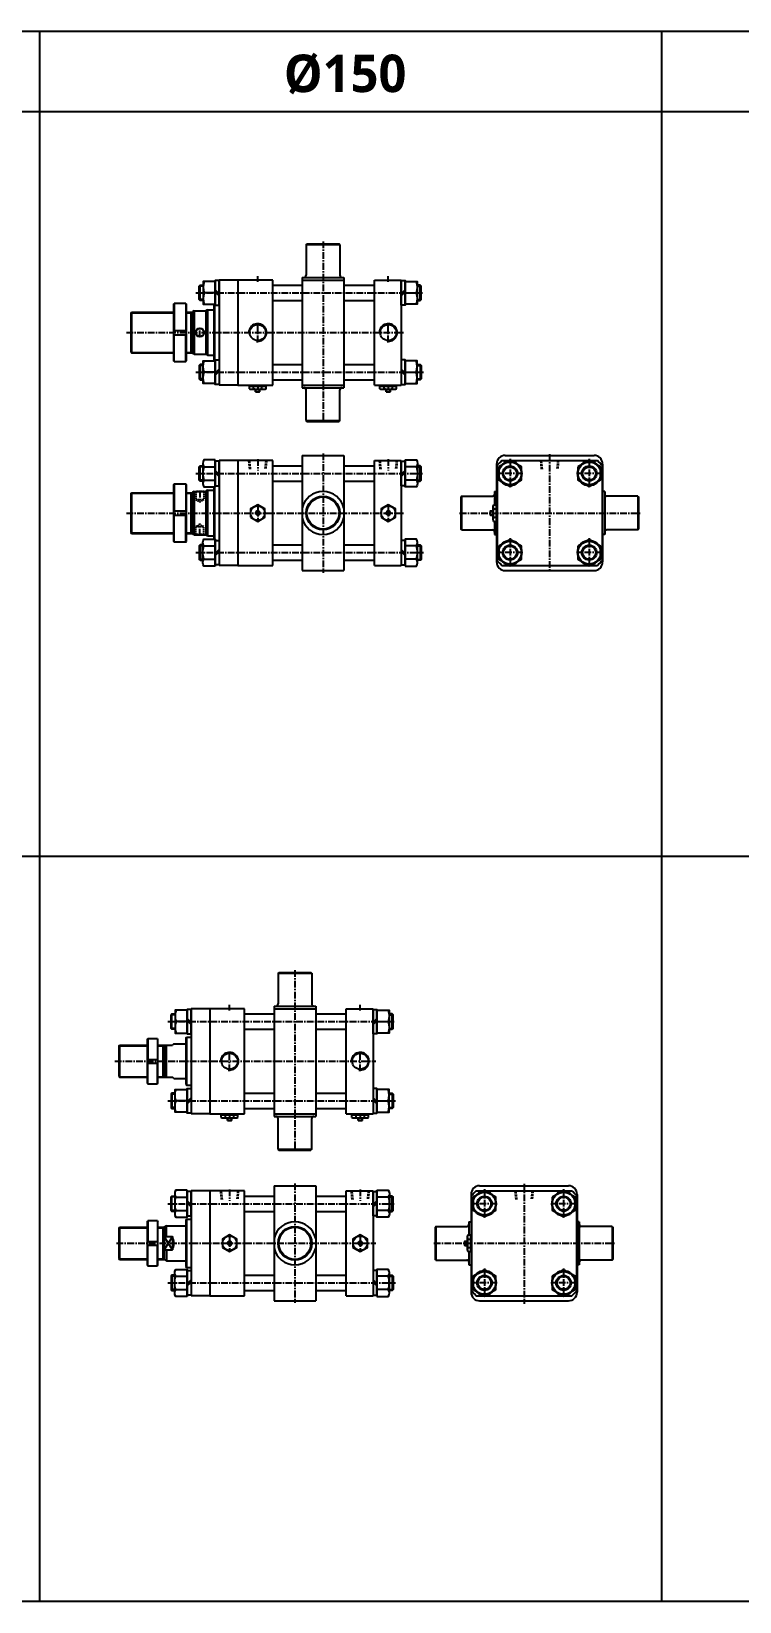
# Model space of a CAD drawing. Extents: x -819 to 8634, y 0 to 4453.
# Drawn here: x 1254 to 2577, y 0 to 2934 of the extents above; entities that cross this region are included whole.
import ezdxf

# ---------------------------------------------------------------- set-up
doc = ezdxf.new("R2010")
doc.units = 0
doc.header["$LTSCALE"] = 10
doc.header["$MEASUREMENT"] = 0
for name, pattern in [('CENTER', [2, 1.25, -0.25, 0.25, -0.25]), ('CENTERX2', [4, 2.5, -0.5, 0.5, -0.5]), ('HIDDEN', [0.375, 0.25, -0.125])]:
    doc.linetypes.add(name, pattern=pattern)
doc.layers.get('0').update_dxf_attribs({"linetype": 'CONTINUOUS'})
doc.layers.get('DEFPOINTS').update_dxf_attribs({"linetype": 'CONTINUOUS'})
for name, color, linetype in [('CEN', 1, 'CENTERX2'), ('CENTER', 1, 'CENTER'), ('ML', 7, 'CONTINUOUS'), ('THIN', 3, 'CONTINUOUS')]:
    doc.layers.add(name, color=color, linetype=linetype)
doc.styles.add('문자', font='romans.shx')

msp = doc.modelspace()

# ---------------------------------------------------------------- linework, layer by layer
for p, q in [((8634.1, 2934), (0, 2934)), ((1270.3, 0), (1270.3, 2934)), ((2432.2, 0), (2432.2, 2934)), ((8634.1, 2784), (0, 2784)), ((8634.1, 1392), (0, 1392)), ((8634.1, 0), (0, 0))]:
    msp.add_line(p, q)
at = {"color": 7, "linetype": 'Continuous'}
for p, q in [((1661.5, 2266.3), (1661.5, 2271.3)), ((1661.5, 2271.3), (1667.9, 2271.3)), ((1662.5, 2271.3), (1662.5, 2273.3)), ((1662.5, 2273.3), (1691.7, 2273.3)), ((1664.7, 2265.3), (1689.5, 2265.3)), ((1667.9, 2271.3), (1692.7, 2271.3)), ((1669.3, 2266.3), (1669.3, 2271.3)), ((1673.1, 2265.6), (1673.1, 2265.6)), ((1673.1, 2260.8), (1673.1, 2265.3)), ((1673.1, 2260.8), (1673.6, 2260.3)), ((1681.1, 2260.8), (1673.1, 2260.8)), ((1673.6, 2260.3), (1680.6, 2260.3)), ((1681.1, 2260.8), (1680.6, 2260.3)), ((1681.1, 2260.8), (1681.1, 2265.3)), ((1684.9, 2266.3), (1684.9, 2271.3)), ((1691.7, 2271.3), (1691.7, 2273.3)), ((1692.7, 2266.3), (1692.7, 2271.3)), ((1905.5, 2266.3), (1905.5, 2271.3)), ((1905.5, 2271.3), (1911.9, 2271.3)), ((1906.5, 2271.3), (1906.5, 2273.3)), ((1906.5, 2273.3), (1935.7, 2273.3)), ((1908.7, 2265.3), (1933.5, 2265.3)), ((1911.9, 2271.3), (1936.7, 2271.3)), ((1913.3, 2266.3), (1913.3, 2271.3)), ((1917.1, 2265.6), (1917.1, 2265.6)), ((1917.1, 2260.8), (1917.1, 2265.3)), ((1917.1, 2260.8), (1917.6, 2260.3)), ((1925.1, 2260.8), (1917.1, 2260.8)), ((1917.6, 2260.3), (1924.6, 2260.3)), ((1925.1, 2260.8), (1924.6, 2260.3)), ((1925.1, 2260.8), (1925.1, 2265.3)), ((1928.9, 2266.3), (1928.9, 2271.3)), ((1935.7, 2271.3), (1935.7, 2273.3)), ((1936.7, 2266.3), (1936.7, 2271.3)), ((2112, 2038.1), (2111.5, 2037.6)), ((2111.5, 2037.6), (2111.5, 2030.6)), ((2112, 2030.1), (2111.5, 2030.6)), ((2112, 2038.1), (2116.5, 2038.1)), ((2112, 2030.1), (2112, 2038.1)), ((2112, 2030.1), (2116.5, 2030.1)), ((2116.5, 2046.5), (2116.5, 2021.7)), ((2116.8, 2038.1), (2116.8, 2038.1)), ((2117.5, 2049.7), (2122.5, 2049.7)), ((2117.5, 2041.9), (2122.5, 2041.9)), ((2117.5, 2026.3), (2122.5, 2026.3)), ((2122.5, 2049.7), (2122.5, 2043.4)), ((2122.5, 2048.7), (2124.5, 2048.7)), ((2122.5, 2043.4), (2122.5, 2018.5)), ((2124.5, 2048.7), (2124.5, 2019.5)), ((2117.5, 2018.5), (2122.5, 2018.5)), ((2122.5, 2019.5), (2124.5, 2019.5)), ((1609, 904.7), (1609, 909.7)), ((1609, 909.7), (1615.3, 909.7)), ((1610, 909.7), (1610, 911.7)), ((1610, 911.7), (1639.2, 911.7)), ((1615.3, 909.7), (1640.2, 909.7)), ((1616.8, 904.7), (1616.8, 909.7)), ((1632.4, 904.7), (1632.4, 909.7)), ((1639.2, 909.7), (1639.2, 911.7)), ((1640.2, 904.7), (1640.2, 909.7)), ((1853, 904.7), (1853, 909.7)), ((1853, 909.7), (1859.3, 909.7)), ((1854, 909.7), (1854, 911.7)), ((1854, 911.7), (1883.2, 911.7)), ((1859.3, 909.7), (1884.2, 909.7)), ((1860.8, 904.7), (1860.8, 909.7)), ((1876.4, 904.7), (1876.4, 909.7)), ((1883.2, 909.7), (1883.2, 911.7)), ((1884.2, 904.7), (1884.2, 909.7)), ((1612.2, 903.7), (1637, 903.7)), ((1620.6, 903.9), (1620.6, 903.9)), ((1620.6, 899.2), (1620.6, 903.7)), ((1620.6, 899.2), (1621.1, 898.7)), ((1628.6, 899.2), (1620.6, 899.2)), ((1621.1, 898.7), (1628.1, 898.7)), ((1628.6, 899.2), (1628.1, 898.7)), ((1628.6, 899.2), (1628.6, 903.7)), ((1856.2, 903.7), (1881, 903.7)), ((1864.6, 903.9), (1864.6, 903.9)), ((1864.6, 899.2), (1864.6, 903.7)), ((1864.6, 899.2), (1865.1, 898.7)), ((1872.6, 899.2), (1864.6, 899.2)), ((1865.1, 898.7), (1872.1, 898.7)), ((1872.6, 899.2), (1872.1, 898.7)), ((1872.6, 899.2), (1872.6, 903.7)), ((2068.7, 681.9), (2068.7, 657.1)), ((2069.7, 685.1), (2074.7, 685.1)), ((2069.7, 677.3), (2074.7, 677.3)), ((2074.7, 685.1), (2074.7, 678.7)), ((2074.7, 684.1), (2076.7, 684.1)), ((2074.7, 678.7), (2074.7, 653.9)), ((2076.7, 684.1), (2076.7, 654.9)), ((2064.2, 673.5), (2063.7, 673)), ((2063.7, 673), (2063.7, 666)), ((2064.2, 665.5), (2063.7, 666)), ((2064.2, 673.5), (2068.7, 673.5)), ((2064.2, 665.5), (2064.2, 673.5)), ((2064.2, 665.5), (2068.7, 665.5)), ((2068.9, 673.5), (2068.9, 673.5)), ((2069.7, 661.7), (2074.7, 661.7)), ((2069.7, 653.9), (2074.7, 653.9)), ((2074.7, 654.9), (2076.7, 654.9))]:
    msp.add_line(p, q, dxfattribs=at)
for points in [[(1663.6, 2026.3), (1677.1, 2018.5), (1690.6, 2026.3), (1690.6, 2041.9), (1677.1, 2049.7), (1663.6, 2041.9)], [(1675.7, 2036.6), (1674.2, 2034.1), (1675.7, 2031.6), (1678.6, 2031.6), (1680, 2034.1), (1678.6, 2036.6)], [(1907.6, 2026.3), (1921.1, 2018.5), (1934.6, 2026.3), (1934.6, 2041.9), (1921.1, 2049.7), (1907.6, 2041.9)], [(1919.7, 2036.6), (1918.2, 2034.1), (1919.7, 2031.6), (1922.6, 2031.6), (1924, 2034.1), (1922.6, 2036.6)], [(1611.1, 661.7), (1624.6, 653.9), (1638.1, 661.7), (1638.1, 677.3), (1624.6, 685.1), (1611.1, 677.3)], [(1855.1, 661.7), (1868.6, 653.9), (1882.1, 661.7), (1882.1, 677.3), (1868.6, 685.1), (1855.1, 677.3)], [(1623.1, 672), (1621.7, 669.5), (1623.1, 667), (1626, 667), (1627.5, 669.5), (1626, 672)], [(1867.1, 672), (1865.7, 669.5), (1867.1, 667), (1870, 667), (1871.5, 669.5), (1870, 672)]]:
    msp.add_lwpolyline(points, close=True, dxfattribs=at)
for centre, radius in [((1677.1, 2034.1), 13.5), ((1677.1, 2034.1), 3.5), ((1921.1, 2034.1), 13.5), ((1921.1, 2034.1), 3.5), ((1624.6, 669.5), 13.5), ((1868.6, 669.5), 13.5), ((1624.6, 669.5), 3.5), ((1868.6, 669.5), 3.5)]:
    msp.add_circle(centre, radius, dxfattribs=at)
for centre, radius, start, end in [((1664.7, 2271), 5.62, 235.6158, 270), ((1665.4, 2273.6), 8.22, 241.7006, 298.2994), ((1677.1, 2296.7), 31.3, 255.6172, 270.0141), ((1677.1, 2296.7), 31.3, 269.9859, 284.3828), ((1688.8, 2273.6), 8.22, 241.7006, 298.2994), ((1908.7, 2271), 5.62, 235.6158, 270), ((1909.4, 2273.6), 8.22, 241.7006, 298.2994), ((1921.1, 2296.7), 31.3, 255.6172, 270.0141), ((1921.1, 2296.7), 31.3, 269.9859, 284.3828), ((1932.8, 2273.6), 8.22, 241.7006, 298.2994), ((2122.2, 2046.5), 5.62, 145.6158, 180), ((2124.8, 2045.8), 8.22, 151.7006, 208.2994), ((2147.9, 2034.1), 31.3, 165.6172, 180.0141), ((2147.9, 2034.1), 31.3, 179.9859, 194.3828), ((2124.8, 2022.4), 8.22, 151.7006, 208.2994), ((1612.2, 909.3), 5.62, 235.6158, 270), ((1612.9, 911.9), 8.22, 241.7006, 298.2994), ((1624.6, 935), 31.3, 255.6172, 270.0141), ((1624.6, 935), 31.3, 269.9859, 284.3828), ((1636.3, 911.9), 8.22, 241.7006, 298.2994), ((1856.2, 909.3), 5.62, 235.6158, 270), ((1856.9, 911.9), 8.22, 241.7006, 298.2994), ((1868.6, 935), 31.3, 255.6172, 270.0141), ((1868.6, 935), 31.3, 269.9859, 284.3828), ((1880.3, 911.9), 8.22, 241.7006, 298.2994), ((2074.3, 681.9), 5.62, 145.6158, 180), ((2076.9, 681.2), 8.22, 151.7006, 208.2994), ((2100, 669.5), 31.3, 165.6172, 180.0141), ((2100, 669.5), 31.3, 179.9859, 194.3828), ((2076.9, 657.8), 8.22, 151.7006, 208.2994)]:
    msp.add_arc(centre, radius, start, end, dxfattribs=at)
at = {"layer": 'CEN', "color": 1, "linetype": 'CENTER'}
for p, q in [((1799.1, 2541.3), (1799.1, 2201.3)), ((1799.1, 2145.6), (1799.1, 1922.6)), ((1746.6, 1179.7), (1746.6, 839.7)), ((1746.6, 781), (1746.6, 558))]:
    msp.add_line(p, q, dxfattribs=at)
at = {"layer": 'CENTER'}
for p, q in [((2148.5, 2135.2), (2148.5, 2081)), ((2296.5, 2135.2), (2296.5, 2081)), ((2172, 2108.1), (2125, 2108.1)), ((2320, 2108.1), (2273, 2108.1)), ((2148.5, 1987.2), (2148.5, 1933)), ((2296.5, 1987.2), (2296.5, 1933)), ((2172, 1960.1), (2125, 1960.1)), ((2320, 1960.1), (2273, 1960.1)), ((2100.7, 770.6), (2100.7, 716.4)), ((2248.7, 770.6), (2248.7, 716.4)), ((2124.2, 743.5), (2077.2, 743.5)), ((2272.2, 743.5), (2225.2, 743.5)), ((2100.7, 622.6), (2100.7, 568.4)), ((2248.7, 622.6), (2248.7, 568.4)), ((2124.2, 595.5), (2077.2, 595.5)), ((2272.2, 595.5), (2225.2, 595.5))]:
    msp.add_line(p, q, dxfattribs=at)
at = {"layer": 'DEFPOINTS', "color": 0, "linetype": 'ByBlock'}
for p in [(2119.5, 1994.1), (2325.5, 1994.1), (2071.7, 629.5), (2277.7, 629.5)]:
    msp.add_point(p, dxfattribs=at)
at = {"layer": 'ML'}
for p, q in [((1767.6, 2535.8), (1769.1, 2537.3)), ((1767.6, 2535.8), (1830.6, 2535.8)), ((1767.6, 2535.8), (1767.6, 2478.3)), ((1769.1, 2537.3), (1829.1, 2537.3)), ((1830.6, 2535.8), (1829.1, 2537.3)), ((1830.6, 2535.8), (1830.6, 2478.3)), ((1605.1, 2469.3), (1605.1, 2273.3)), ((1640.1, 2469.3), (1605.1, 2469.3)), ((1640.1, 2469.3), (1640.1, 2273.3)), ((1705.1, 2469.3), (1640.1, 2469.3)), ((1705.1, 2273.3), (1705.1, 2469.3)), ((1760.1, 2474.3), (1760.1, 2268.3)), ((1760.1, 2474.3), (1838.1, 2474.3)), ((1760.1, 2469.3), (1838.1, 2469.3)), ((1838.1, 2474.3), (1838.1, 2268.3)), ((1895.1, 2469.3), (1945.1, 2469.3)), ((1895.1, 2273.3), (1895.1, 2469.3)), ((1945.1, 2469.3), (1945.1, 2273.3)), ((1569.5, 2431), (1569.5, 2459.6)), ((1597.9, 2445.3), (1577, 2445.3)), ((1597.9, 2451), (1605.1, 2443.8)), ((1597.9, 2446.9), (1605.1, 2439.7)), ((1952.3, 2451), (1945.1, 2443.8)), ((1952.3, 2446.9), (1945.1, 2439.7)), ((1952.3, 2445.3), (1973.2, 2445.3)), ((1980.8, 2431), (1980.8, 2459.6)), ((1440.1, 2407.8), (1441.6, 2409.3)), ((1440.1, 2407.8), (1440.1, 2334.8)), ((1441.6, 2409.3), (1441.6, 2333.3)), ((1519.9, 2424.3), (1520.9, 2425.3)), ((1519.9, 2424.3), (1519.9, 2318.3)), ((1520.9, 2425.3), (1520.9, 2375.3)), ((1542.9, 2425.3), (1520.9, 2425.3)), ((1542.9, 2425.3), (1542.9, 2375.3)), ((1542.9, 2425.3), (1543.9, 2424.3)), ((1543.9, 2318.3), (1543.9, 2424.3)), ((1552.1, 2409.3), (1552.1, 2333.3)), ((1558.1, 2411.8), (1555.1, 2410.1)), ((1555.1, 2410.1), (1555.1, 2332.6)), ((1558.1, 2411.8), (1558.1, 2330.8)), ((1583.1, 2413.8), (1580.1, 2412.1)), ((1580.1, 2412.1), (1580.1, 2330.6)), ((1583.1, 2413.8), (1583.1, 2328.8)), ((1595.1, 2424.1), (1595.1, 2318.6)), ((1596.6, 2424.1), (1596.6, 2318.6)), ((1519.9, 2375.3), (1543.9, 2375.3)), ((1519.9, 2367.3), (1543.9, 2367.3)), ((1520.9, 2317.3), (1520.9, 2367.3)), ((1542.9, 2317.3), (1542.9, 2367.3)), ((1440.1, 2334.8), (1441.6, 2333.3)), ((1520.9, 2317.3), (1519.9, 2318.3)), ((1542.9, 2317.3), (1543.9, 2318.3)), ((1558.1, 2330.8), (1555.1, 2332.6)), ((1583.1, 2328.8), (1580.1, 2330.6)), ((1520.9, 2317.3), (1542.9, 2317.3)), ((1569.5, 2311.6), (1569.5, 2283)), ((1597.9, 2297.3), (1577, 2297.3)), ((1597.9, 2295.8), (1605.1, 2303)), ((1597.9, 2291.7), (1605.1, 2298.9)), ((1952.3, 2295.8), (1945.1, 2303)), ((1952.3, 2291.7), (1945.1, 2298.9)), ((1952.3, 2297.3), (1973.2, 2297.3)), ((1980.8, 2311.6), (1980.8, 2283)), ((1640.1, 2273.3), (1605.1, 2273.3)), ((1640.1, 2273.3), (1705.1, 2273.3)), ((1760.1, 2273.3), (1838.1, 2273.3)), ((1760.1, 2268.3), (1838.1, 2268.3)), ((1767.6, 2206.8), (1767.6, 2264.3)), ((1830.6, 2206.8), (1830.6, 2264.3)), ((1895.1, 2273.3), (1945.1, 2273.3)), ((1767.6, 2206.8), (1830.6, 2206.8)), ((1767.6, 2206.8), (1769.1, 2205.3)), ((1769.1, 2205.3), (1829.1, 2205.3)), ((1830.6, 2206.8), (1829.1, 2205.3)), ((1569.5, 2093.8), (1569.5, 2122.4)), ((1574.6, 2126.9), (1574.6, 2089.3)), ((1576.6, 2120.6), (1597.9, 2120.6)), ((1597.9, 2113.8), (1605.1, 2106.5)), ((1640.1, 2132.1), (1605.1, 2132.1)), ((1605.1, 2132.1), (1605.1, 1936.1)), ((1640.1, 2132.1), (1640.1, 1936.1)), ((1705.1, 2132.1), (1640.1, 2132.1)), ((1705.1, 1936.1), (1705.1, 2132.1)), ((1760.1, 2141.6), (1760.1, 1926.6)), ((1760.1, 2141.6), (1838.1, 2141.6)), ((1838.1, 2141.6), (1838.1, 1926.6)), ((1895.1, 1936.1), (1895.1, 2132.1)), ((1895.1, 2132.1), (1945.1, 2132.1)), ((1945.1, 2132.1), (1945.1, 1936.1)), ((1952.3, 2113.8), (1945.1, 2106.5)), ((1973.7, 2120.6), (1952.3, 2120.6)), ((1975.6, 2126.9), (1975.6, 2089.3)), ((1980.8, 2093.8), (1980.8, 2122.4)), ((2123.5, 2125.6), (2123.5, 2048.7)), ((2124.5, 2123.3), (2124.5, 1944.9)), ((2133.4, 2132.1), (2311.7, 2132.1)), ((2139.5, 2141.6), (2305.5, 2141.6)), ((2320.5, 2123.3), (2320.5, 1944.9)), ((2321.5, 2125.6), (2321.5, 1942.6)), ((1519.9, 2087.1), (1520.9, 2088.1)), ((1519.9, 2087.1), (1519.9, 1981.1)), ((1520.9, 2088.1), (1520.9, 2038.1)), ((1542.9, 2088.1), (1520.9, 2088.1)), ((1542.9, 2088.1), (1542.9, 2038.1)), ((1542.9, 2088.1), (1543.9, 2087.1)), ((1543.9, 1981.1), (1543.9, 2087.1)), ((1576.6, 2095.6), (1597.9, 2095.6)), ((1597.9, 2109.7), (1605.1, 2102.5)), ((1952.3, 2109.7), (1945.1, 2102.5)), ((1973.7, 2095.6), (1952.3, 2095.6)), ((1440.1, 2070.6), (1441.6, 2072.1)), ((1440.1, 2070.6), (1440.1, 1997.6)), ((1441.6, 2072.1), (1441.6, 1996.1)), ((1552.1, 2072.1), (1552.1, 1996.1)), ((1558.1, 2074.6), (1555.1, 2072.9)), ((1555.1, 2072.9), (1555.1, 1995.3)), ((1558.1, 2074.6), (1558.1, 1993.6)), ((1583.1, 2076.6), (1580.1, 2074.9)), ((1580.1, 2074.9), (1580.1, 1993.3)), ((1583.1, 2076.6), (1583.1, 1991.6)), ((1595.1, 2083), (1595.1, 1985.2)), ((1596.6, 2083), (1596.6, 1985.2)), ((2058, 2065.6), (2056.5, 2064.1)), ((2056.5, 2064.1), (2056.5, 2004.1)), ((2058, 2065.6), (2058, 2002.6)), ((2058, 2065.6), (2115.5, 2065.6)), ((2119.5, 2074.1), (2123, 2074.1)), ((2119.5, 2074.1), (2119.5, 2049.7)), ((2325.5, 2074.1), (2322, 2074.1)), ((2325.5, 2074.1), (2325.5, 1994.1)), ((2387, 2065.6), (2329.5, 2065.6)), ((2387, 2065.6), (2387, 2002.6)), ((2387, 2065.6), (2388.5, 2064.1)), ((2388.5, 2064.1), (2388.5, 2004.1)), ((1519.9, 2038.1), (1543.9, 2038.1)), ((1519.9, 2030.1), (1543.9, 2030.1)), ((1520.9, 1980.1), (1520.9, 2030.1)), ((1542.9, 1980.1), (1542.9, 2030.1)), ((1440.1, 1997.6), (1441.6, 1996.1)), ((1558.1, 1993.6), (1555.1, 1995.3)), ((2058, 2002.6), (2056.5, 2004.1)), ((2058, 2002.6), (2115.5, 2002.6)), ((2119.5, 2018.5), (2119.5, 1994.1)), ((2123.5, 2019.5), (2123.5, 1942.6)), ((2387, 2002.6), (2329.5, 2002.6)), ((2387, 2002.6), (2388.5, 2004.1)), ((1520.9, 1980.1), (1519.9, 1981.1)), ((1520.9, 1980.1), (1542.9, 1980.1)), ((1542.9, 1980.1), (1543.9, 1981.1)), ((1569.5, 1974.4), (1569.5, 1945.8)), ((1574.6, 1941.3), (1574.6, 1978.9)), ((1576.6, 1972.6), (1597.9, 1972.6)), ((1583.1, 1991.6), (1580.1, 1993.3)), ((1973.7, 1972.6), (1952.3, 1972.6)), ((1975.6, 1941.3), (1975.6, 1978.9)), ((1980.8, 1974.4), (1980.8, 1945.8)), ((2119.5, 1994.1), (2123, 1994.1)), ((2325.5, 1994.1), (2322, 1994.1)), ((1576.6, 1947.6), (1597.9, 1947.6)), ((1597.9, 1958.5), (1605.1, 1965.8)), ((1597.9, 1954.5), (1605.1, 1961.7)), ((1952.3, 1958.5), (1945.1, 1965.8)), ((1952.3, 1954.5), (1945.1, 1961.7)), ((1973.7, 1947.6), (1952.3, 1947.6)), ((1640.1, 1936.1), (1605.1, 1936.1)), ((1640.1, 1936.1), (1705.1, 1936.1)), ((1760.1, 1926.6), (1838.1, 1926.6)), ((1895.1, 1936.1), (1945.1, 1936.1)), ((2133.4, 1936.1), (2311.7, 1936.1)), ((2139.5, 1926.6), (2305.5, 1926.6)), ((1715.1, 1174.2), (1716.6, 1175.7)), ((1715.1, 1174.2), (1778.1, 1174.2)), ((1715.1, 1174.2), (1715.1, 1116.7)), ((1716.6, 1175.7), (1776.6, 1175.7)), ((1778.1, 1174.2), (1776.6, 1175.7)), ((1778.1, 1174.2), (1778.1, 1116.7)), ((1516.9, 1069.4), (1516.9, 1098)), ((1545.4, 1089.3), (1552.6, 1082.1)), ((1552.6, 1107.7), (1552.6, 911.7)), ((1587.6, 1107.7), (1552.6, 1107.7)), ((1587.6, 1107.7), (1587.6, 911.7)), ((1652.6, 1107.7), (1587.6, 1107.7)), ((1652.6, 911.7), (1652.6, 1107.7)), ((1707.6, 1112.7), (1707.6, 906.7)), ((1707.6, 1112.7), (1785.6, 1112.7)), ((1707.6, 1107.7), (1785.6, 1107.7)), ((1785.6, 1112.7), (1785.6, 906.7)), ((1842.6, 1107.7), (1892.6, 1107.7)), ((1842.6, 911.7), (1842.6, 1107.7)), ((1892.6, 1107.7), (1892.6, 911.7)), ((1899.8, 1089.3), (1892.6, 1082.1)), ((1928.2, 1069.4), (1928.2, 1098)), ((1545.4, 1083.7), (1524.5, 1083.7)), ((1545.4, 1085.3), (1552.6, 1078.1)), ((1899.8, 1085.3), (1892.6, 1078.1)), ((1899.8, 1083.7), (1920.7, 1083.7)), ((1417.6, 1038.2), (1419.1, 1039.7)), ((1417.6, 1038.2), (1417.6, 981.2)), ((1419.1, 1039.7), (1419.1, 979.7)), ((1470.6, 1050.7), (1471.6, 1051.7)), ((1470.6, 1050.7), (1470.6, 968.7)), ((1471.6, 1051.7), (1471.6, 1013.2)), ((1489.6, 1051.7), (1471.6, 1051.7)), ((1489.6, 1051.7), (1489.6, 1013.2)), ((1489.6, 1051.7), (1490.6, 1050.7)), ((1490.6, 968.7), (1490.6, 1050.7)), ((1499.6, 1039.7), (1499.6, 979.7)), ((1502.6, 1039.7), (1502.6, 979.5)), ((1506.6, 979.7), (1506.6, 1039.7)), ((1520.6, 1042.2), (1517.6, 1039.7)), ((1542.6, 1053.2), (1544.1, 1054.7)), ((1542.6, 1053.2), (1542.6, 966.2)), ((1544.1, 1054.7), (1544.1, 964.7)), ((1470.6, 1013.2), (1490.6, 1013.2)), ((1470.6, 1006.2), (1490.6, 1006.2)), ((1471.6, 967.7), (1471.6, 1006.2)), ((1489.6, 967.7), (1489.6, 1006.2)), ((1417.6, 981.2), (1419.1, 979.7)), ((1470.6, 968.7), (1471.6, 967.7)), ((1489.6, 967.7), (1490.6, 968.7)), ((1520.6, 977.2), (1517.6, 979.7)), ((1471.6, 967.7), (1489.6, 967.7)), ((1516.9, 950), (1516.9, 921.4)), ((1542.6, 966.2), (1544.1, 964.7)), ((1545.4, 934.1), (1552.6, 941.3)), ((1899.8, 934.1), (1892.6, 941.3)), ((1928.2, 950), (1928.2, 921.4)), ((1545.4, 935.7), (1524.5, 935.7)), ((1545.4, 930.1), (1552.6, 937.3)), ((1587.6, 911.7), (1552.6, 911.7)), ((1587.6, 911.7), (1652.6, 911.7)), ((1707.6, 911.7), (1785.6, 911.7)), ((1842.6, 911.7), (1892.6, 911.7)), ((1899.8, 930.1), (1892.6, 937.3)), ((1899.8, 935.7), (1920.7, 935.7)), ((1707.6, 906.7), (1785.6, 906.7)), ((1715.1, 845.2), (1715.1, 902.7)), ((1778.1, 845.2), (1778.1, 902.7)), ((1715.1, 845.2), (1778.1, 845.2)), ((1715.1, 845.2), (1716.6, 843.7)), ((1716.6, 843.7), (1776.6, 843.7)), ((1778.1, 845.2), (1776.6, 843.7)), ((1587.6, 767.5), (1552.6, 767.5)), ((1552.6, 767.5), (1552.6, 571.5)), ((1587.6, 767.5), (1587.6, 571.5)), ((1652.6, 767.5), (1587.6, 767.5)), ((1652.6, 571.5), (1652.6, 767.5)), ((1707.6, 777), (1707.6, 562)), ((1707.6, 777), (1785.6, 777)), ((1785.6, 777), (1785.6, 562)), ((1842.6, 571.5), (1842.6, 767.5)), ((1842.6, 767.5), (1892.6, 767.5)), ((1892.6, 767.5), (1892.6, 571.5)), ((2085.5, 767.5), (2263.9, 767.5)), ((2091.7, 777), (2257.7, 777)), ((1516.9, 729.2), (1516.9, 757.8)), ((1522.1, 762.3), (1522.1, 724.7)), ((1524, 756), (1545.4, 756)), ((1545.4, 749.1), (1552.6, 741.9)), ((1545.4, 745.1), (1552.6, 737.9)), ((1899.8, 749.1), (1892.6, 741.9)), ((1899.8, 745.1), (1892.6, 737.9)), ((1921.1, 756), (1899.8, 756)), ((1923.1, 762.3), (1923.1, 724.7)), ((1928.2, 729.2), (1928.2, 757.8)), ((2075.7, 761), (2075.7, 684.1)), ((2076.7, 758.7), (2076.7, 580.3)), ((2272.7, 758.7), (2272.7, 580.3)), ((2273.7, 761), (2273.7, 578)), ((1470.6, 710.5), (1471.6, 711.5)), ((1470.6, 710.5), (1470.6, 628.5)), ((1489.6, 711.5), (1471.6, 711.5)), ((1471.6, 711.5), (1471.6, 673)), ((1489.6, 711.5), (1490.6, 710.5)), ((1489.6, 711.5), (1489.6, 673)), ((1490.6, 628.5), (1490.6, 710.5)), ((1524, 731), (1545.4, 731)), ((1542.6, 713), (1544.1, 714.5)), ((1542.6, 713), (1542.6, 626)), ((1544.1, 714.5), (1544.1, 624.5)), ((1921.1, 731), (1899.8, 731)), ((2071.7, 709.5), (2071.7, 685.1)), ((2071.7, 709.5), (2075.2, 709.5)), ((2277.7, 709.5), (2274.2, 709.5)), ((2277.7, 709.5), (2277.7, 629.5)), ((1417.6, 698), (1419.1, 699.5)), ((1417.6, 698), (1417.6, 641)), ((1419.1, 699.5), (1419.1, 639.5)), ((1499.6, 699.5), (1499.6, 639.5)), ((1506.6, 702), (1502.6, 699.7)), ((1502.6, 699.7), (1502.6, 639.3)), ((1502.6, 682), (1517.6, 682)), ((1506.6, 682), (1506.6, 702)), ((1517.6, 682), (1517.6, 657)), ((2010.2, 701), (2008.7, 699.5)), ((2008.7, 699.5), (2008.7, 639.5)), ((2010.2, 701), (2010.2, 638)), ((2010.2, 701), (2067.7, 701)), ((2339.2, 701), (2281.7, 701)), ((2339.2, 701), (2339.2, 638)), ((2339.2, 701), (2340.7, 699.5)), ((2340.7, 699.5), (2340.7, 639.5)), ((1470.6, 673), (1490.6, 673)), ((1470.6, 666), (1490.6, 666)), ((1471.6, 627.5), (1471.6, 666)), ((1489.6, 627.5), (1489.6, 666)), ((1502.6, 657), (1517.6, 657)), ((1506.6, 657), (1506.6, 637)), ((2071.7, 653.9), (2071.7, 629.5)), ((2075.7, 654.9), (2075.7, 578)), ((1417.6, 641), (1419.1, 639.5)), ((1470.6, 628.5), (1471.6, 627.5)), ((1471.6, 627.5), (1489.6, 627.5)), ((1489.6, 627.5), (1490.6, 628.5)), ((1506.6, 637), (1502.6, 639.3)), ((1542.6, 626), (1544.1, 624.5)), ((2010.2, 638), (2008.7, 639.5)), ((2010.2, 638), (2067.7, 638)), ((2071.7, 629.5), (2075.2, 629.5)), ((2277.7, 629.5), (2274.2, 629.5)), ((2339.2, 638), (2281.7, 638)), ((2339.2, 638), (2340.7, 639.5)), ((1516.9, 609.8), (1516.9, 581.2)), ((1522.1, 576.7), (1522.1, 614.3)), ((1524, 608), (1545.4, 608)), ((1545.4, 593.9), (1552.6, 601.1)), ((1545.4, 589.9), (1552.6, 597.1)), ((1899.8, 593.9), (1892.6, 601.1)), ((1899.8, 589.9), (1892.6, 597.1)), ((1921.1, 608), (1899.8, 608)), ((1923.1, 576.7), (1923.1, 614.3)), ((1928.2, 609.8), (1928.2, 581.2)), ((1524, 583), (1545.4, 583)), ((1587.6, 571.5), (1552.6, 571.5)), ((1587.6, 571.5), (1652.6, 571.5)), ((1707.6, 562), (1785.6, 562)), ((1842.6, 571.5), (1892.6, 571.5)), ((1921.1, 583), (1899.8, 583)), ((2085.5, 571.5), (2263.9, 571.5)), ((2091.7, 562), (2257.7, 562))]:
    msp.add_line(p, q, dxfattribs=at)
at = {"layer": 'ML', "color": 1, "linetype": 'CENTER'}
for p, q in [((1677.1, 2466), (1677.1, 2476.5)), ((1921.1, 2466), (1921.1, 2476.5)), ((1561.4, 2445.3), (1984.8, 2445.3)), ((1569.1, 2362.5), (1569.1, 2380.1)), ((1677.1, 2353.1), (1677.1, 2389.6)), ((1921.1, 2353.1), (1921.1, 2389.6)), ((1431.9, 2371.3), (1950.1, 2371.3)), ((1561.4, 2297.3), (1987, 2297.3)), ((1677.1, 2274.2), (1677.1, 2264.6)), ((1921.1, 2274.2), (1921.1, 2264.6)), ((2222.5, 2144.2), (2222.5, 1924.9)), ((1677.1, 2134.8), (1677.1, 2113.5)), ((1921.1, 2134.8), (1921.1, 2113.5)), ((1561.4, 2108.1), (1984.8, 2108.1)), ((1569.1, 2075.9), (1569.1, 2053.9)), ((1431.9, 2034.1), (1950.1, 2034.1)), ((1677.1, 2045.1), (1677.1, 2023.1)), ((1921.1, 2045.1), (1921.1, 2023.1)), ((2054.4, 2034.1), (2393.9, 2034.1)), ((1569.1, 1992.3), (1569.1, 2014.3)), ((1561.4, 1960.1), (1987, 1960.1)), ((1624.6, 1104.4), (1624.6, 1114.8)), ((1868.6, 1104.4), (1868.6, 1114.8)), ((1508.9, 1083.7), (1932.2, 1083.7)), ((1624.6, 991.4), (1624.6, 1027.9)), ((1868.6, 991.4), (1868.6, 1027.9)), ((1410.1, 1009.7), (1897.6, 1009.7)), ((1508.9, 935.7), (1934.5, 935.7)), ((1624.6, 912.5), (1624.6, 903)), ((1868.6, 912.5), (1868.6, 903)), ((1624.6, 770.2), (1624.6, 748.9)), ((1868.6, 770.2), (1868.6, 748.9)), ((2174.7, 780.6), (2174.7, 556.2)), ((1508.9, 743.5), (1932.2, 743.5)), ((1624.6, 680.5), (1624.6, 658.5)), ((1868.6, 680.5), (1868.6, 658.5)), ((1413.5, 669.5), (1897.6, 669.5)), ((2006.2, 669.5), (2345, 669.5)), ((1508.9, 595.5), (1934.5, 595.5))]:
    msp.add_line(p, q, dxfattribs=at)
at = {"layer": 'ML', "color": 7, "linetype": 'Continuous'}
for p, q in [((1705.1, 2459.6), (1760.1, 2459.6)), ((1838.1, 2459.6), (1895.1, 2459.6)), ((1441.6, 2409.3), (1519.9, 2409.3)), ((1543.9, 2409.3), (1555.1, 2409.3)), ((1558.1, 2411.8), (1580.1, 2411.8)), ((1583.1, 2413.8), (1595.1, 2413.8)), ((1705.1, 2431), (1760.1, 2431)), ((1838.1, 2431), (1895.1, 2431)), ((1441.6, 2333.3), (1519.9, 2333.3)), ((1543.9, 2333.3), (1555.1, 2333.3)), ((1558.1, 2330.8), (1580.1, 2330.8)), ((1583.1, 2328.8), (1595.1, 2328.8)), ((1705.1, 2311.6), (1760.1, 2311.6)), ((1838.1, 2311.6), (1895.1, 2311.6)), ((1705.1, 2283), (1760.1, 2283)), ((1838.1, 2283), (1895.1, 2283)), ((1705.1, 2122.4), (1760.1, 2122.4)), ((1838.1, 2122.4), (1895.1, 2122.4)), ((1705.1, 2093.8), (1760.1, 2093.8)), ((1838.1, 2093.8), (1895.1, 2093.8)), ((1441.6, 2072.1), (1519.9, 2072.1)), ((1543.9, 2072.1), (1555.1, 2072.1)), ((1558.1, 2074.6), (1580.1, 2074.6)), ((1583.1, 2076.6), (1595.1, 2076.6)), ((1441.6, 1996.1), (1519.9, 1996.1)), ((1543.9, 1996.1), (1555.1, 1996.1)), ((1558.1, 1993.6), (1580.1, 1993.6)), ((1583.1, 1991.6), (1595.1, 1991.6)), ((1705.1, 1974.4), (1760.1, 1974.4)), ((1838.1, 1974.4), (1895.1, 1974.4)), ((1705.1, 1945.8), (1760.1, 1945.8)), ((1838.1, 1945.8), (1895.1, 1945.8)), ((1652.6, 1098), (1707.6, 1098)), ((1785.6, 1098), (1842.6, 1098)), ((1652.6, 1069.4), (1707.6, 1069.4)), ((1785.6, 1069.4), (1842.6, 1069.4)), ((1419.1, 1039.7), (1470.6, 1039.7)), ((1490.6, 1039.7), (1502.6, 1039.7)), ((1502.6, 1039.7), (1517.6, 1039.7)), ((1520.6, 1042.2), (1542.6, 1042.2)), ((1544.1, 1054.7), (1552.6, 1054.7)), ((1419.1, 979.7), (1470.6, 979.7)), ((1490.6, 979.7), (1502.6, 979.7)), ((1502.6, 979.7), (1517.6, 979.7)), ((1520.6, 977.2), (1542.6, 977.2)), ((1544.1, 964.7), (1552.6, 964.7)), ((1652.6, 950), (1707.6, 950)), ((1785.6, 950), (1842.6, 950)), ((1652.6, 921.4), (1707.6, 921.4)), ((1785.6, 921.4), (1842.6, 921.4)), ((1652.6, 757.8), (1707.6, 757.8)), ((1785.6, 757.8), (1842.6, 757.8)), ((1544.1, 714.5), (1552.6, 714.5)), ((1652.6, 729.2), (1707.6, 729.2)), ((1785.6, 729.2), (1842.6, 729.2)), ((1419.1, 699.5), (1470.6, 699.5)), ((1490.6, 699.5), (1502.6, 699.5)), ((1506.6, 702), (1542.6, 702)), ((1419.1, 639.5), (1470.6, 639.5)), ((1490.6, 639.5), (1502.6, 639.5)), ((1506.6, 637), (1542.6, 637)), ((1544.1, 624.5), (1552.6, 624.5)), ((1652.6, 609.8), (1707.6, 609.8)), ((1785.6, 609.8), (1842.6, 609.8)), ((1652.6, 581.2), (1707.6, 581.2)), ((1785.6, 581.2), (1842.6, 581.2))]:
    msp.add_line(p, q, dxfattribs=at)
at = {"layer": 'ML', "color": 2, "linetype": 'Continuous'}
for p, q in [((1440.6, 2408.3), (1519.9, 2408.3)), ((1543.9, 2408.3), (1552.1, 2408.3)), ((1440.6, 2334.3), (1519.9, 2334.3)), ((1543.9, 2334.3), (1552.1, 2334.3)), ((1440.6, 2071.1), (1519.9, 2071.1)), ((1543.9, 2071.1), (1552.1, 2071.1)), ((1440.6, 1997.1), (1519.9, 1997.1)), ((1543.9, 1997.1), (1552.1, 1997.1)), ((1418.1, 1038.7), (1470.6, 1038.7)), ((1490.6, 1038.7), (1499.6, 1038.7)), ((1418.1, 980.7), (1470.6, 980.7)), ((1490.6, 980.7), (1499.6, 980.7)), ((1418.1, 698.5), (1470.6, 698.5)), ((1490.6, 698.5), (1499.6, 698.5)), ((1418.1, 640.5), (1470.6, 640.5)), ((1490.6, 640.5), (1499.6, 640.5))]:
    msp.add_line(p, q, dxfattribs=at)
at = {"layer": 'ML', "color": 2}
for p, q in [((1552.1, 2408.3), (1553.9, 2409.3)), ((1552.1, 2334.3), (1553.9, 2333.3)), ((1673.6, 2265.5), (1673.6, 2265.5)), ((1673.6, 2260.3), (1673.6, 2265.3)), ((1680.6, 2260.3), (1680.6, 2265.3)), ((1917.6, 2265.5), (1917.6, 2265.5)), ((1917.6, 2260.3), (1917.6, 2265.3)), ((1924.6, 2260.3), (1924.6, 2265.3)), ((1552.1, 2071.1), (1553.9, 2072.1)), ((2111.5, 2037.6), (2116.5, 2037.6)), ((2111.5, 2030.6), (2116.5, 2030.6)), ((2116.7, 2037.6), (2116.7, 2037.6)), ((1552.1, 1997.1), (1553.9, 1996.1)), ((1499.6, 1038.7), (1501.3, 1039.7)), ((1499.6, 980.7), (1501.3, 979.7)), ((1621.1, 903.9), (1621.1, 903.9)), ((1621.1, 898.7), (1621.1, 903.7)), ((1628.1, 898.7), (1628.1, 903.7)), ((1865.1, 903.9), (1865.1, 903.9)), ((1865.1, 898.7), (1865.1, 903.7)), ((1872.1, 898.7), (1872.1, 903.7)), ((1499.6, 698.5), (1501.3, 699.5)), ((1517.6, 657), (1502.6, 682)), ((1517.6, 682), (1502.6, 657)), ((2063.7, 673), (2068.7, 673)), ((2063.7, 666), (2068.7, 666)), ((2068.9, 673), (2068.9, 673)), ((1499.6, 640.5), (1501.3, 639.5))]:
    msp.add_line(p, q, dxfattribs=at)
at = {"layer": 'ML', "color": 6, "linetype": 'HIDDEN', "ltscale": 1.5}
for p, q in [((1662.1, 2116.1), (1660.5, 2132.1)), ((1663.7, 2116.1), (1662.1, 2132.1)), ((1692.1, 2132.1), (1690.5, 2116.1)), ((1693.7, 2132.1), (1692.1, 2116.1)), ((1906.1, 2116.1), (1904.5, 2132.1)), ((1907.7, 2116.1), (1906.1, 2132.1)), ((1936.1, 2132.1), (1934.5, 2116.1)), ((1937.7, 2132.1), (1936.1, 2116.1)), ((2207.5, 2116.1), (2205.9, 2132.1)), ((2209.1, 2116.1), (2207.5, 2132.1)), ((2237.5, 2132.1), (2235.9, 2116.1)), ((2239.1, 2132.1), (2237.5, 2116.1)), ((1609.6, 751.5), (1608, 767.5)), ((1611.2, 751.5), (1609.6, 767.5)), ((1639.6, 767.5), (1638, 751.5)), ((1641.2, 767.5), (1639.6, 751.5)), ((1853.6, 751.5), (1852, 767.5)), ((1855.2, 751.5), (1853.6, 767.5)), ((1883.6, 767.5), (1882, 751.5)), ((1885.2, 767.5), (1883.6, 751.5)), ((2159.7, 751.5), (2158.1, 767.5)), ((2161.3, 751.5), (2159.7, 767.5)), ((2189.7, 767.5), (2188.1, 751.5)), ((2191.3, 767.5), (2189.7, 751.5))]:
    msp.add_line(p, q, dxfattribs=at)
at = {"layer": 'ML', "color": 6, "linetype": 'HIDDEN'}
for p, q in [((1561.1, 2074.6), (1561.6, 2074.1)), ((1561.6, 2074.1), (1561.6, 2059.6)), ((1576.6, 2074.1), (1561.6, 2074.1)), ((1561.6, 2059.6), (1576.6, 2059.6)), ((1561.6, 2059.6), (1569.1, 2055.3)), ((1576.6, 2059.6), (1569.1, 2055.3)), ((1577.1, 2074.6), (1576.6, 2074.1)), ((1576.6, 2074.1), (1576.6, 2059.6)), ((1561.6, 2008.6), (1569.1, 2012.9)), ((1561.6, 2008.6), (1576.6, 2008.6)), ((1561.6, 1994.1), (1561.6, 2008.6)), ((1576.6, 2008.6), (1569.1, 2012.9)), ((1576.6, 1994.1), (1576.6, 2008.6)), ((1561.1, 1993.6), (1561.6, 1994.1)), ((1576.6, 1994.1), (1561.6, 1994.1)), ((1577.1, 1993.6), (1576.6, 1994.1))]:
    msp.add_line(p, q, dxfattribs=at)
at = {"layer": 'ML'}
for points in [[(1577, 2466.6, 0.178633), (1577, 2445.3, 0.178633), (1577, 2424.1)], [(1973.2, 2466.6, -0.178633), (1973.2, 2445.3, -0.178633), (1973.2, 2424.1)], [(1577, 2276.1, -0.178633), (1577, 2297.3, -0.178633), (1577, 2318.6)], [(1973.2, 2276.1, 0.178633), (1973.2, 2297.3, 0.178633), (1973.2, 2318.6)], [(1597.9, 2133.2), (1576.6, 2133.2, 0.309401), (1576.6, 2120.6, 0.154701), (1576.6, 2095.6, 0.309401), (1576.6, 2083), (1597.9, 2083), (1597.9, 2133.2)], [(1952.3, 2133.2), (1973.7, 2133.2, -0.309401), (1973.7, 2120.6, -0.154701), (1973.7, 2095.6, -0.309401), (1973.7, 2083), (1952.3, 2083), (1952.3, 2133.2)], [(1597.9, 1935), (1576.6, 1935, -0.309401), (1576.6, 1947.6, -0.154701), (1576.6, 1972.6, -0.309401), (1576.6, 1985.2), (1597.9, 1985.2), (1597.9, 1935)], [(1952.3, 1935), (1973.7, 1935, 0.309401), (1973.7, 1947.6, 0.154701), (1973.7, 1972.6, 0.309401), (1973.7, 1985.2), (1952.3, 1985.2), (1952.3, 1935)], [(1524.5, 1104.9, 0.178633), (1524.5, 1083.7, 0.178633), (1524.5, 1062.4)], [(1920.7, 1104.9, -0.178633), (1920.7, 1083.7, -0.178633), (1920.7, 1062.4)], [(1524.5, 914.4, -0.178633), (1524.5, 935.7, -0.178633), (1524.5, 956.9)], [(1920.7, 914.4, 0.178633), (1920.7, 935.7, 0.178633), (1920.7, 956.9)], [(1545.4, 768.6), (1524, 768.6, 0.309401), (1524, 756, 0.154701), (1524, 731, 0.309401), (1524, 718.4), (1545.4, 718.4), (1545.4, 768.6)], [(1899.8, 768.6), (1921.1, 768.6, -0.309401), (1921.1, 756, -0.154701), (1921.1, 731, -0.309401), (1921.1, 718.4), (1899.8, 718.4), (1899.8, 768.6)], [(1545.4, 570.4), (1524, 570.4, -0.309401), (1524, 583, -0.154701), (1524, 608, -0.309401), (1524, 620.6), (1545.4, 620.6), (1545.4, 570.4)], [(1899.8, 570.4), (1921.1, 570.4, 0.309401), (1921.1, 583, 0.154701), (1921.1, 608, 0.309401), (1921.1, 620.6), (1899.8, 620.6), (1899.8, 570.4)]]:
    msp.add_lwpolyline(points, format="xyb", dxfattribs=at)
for points in [[(1597.9, 2466.6), (1575.1, 2466.6), (1575.1, 2424.1), (1597.9, 2424.1)], [(1952.3, 2466.6), (1975.1, 2466.6), (1975.1, 2424.1), (1952.3, 2424.1)], [(1597.9, 2276.1), (1575.1, 2276.1), (1575.1, 2318.6), (1597.9, 2318.6)], [(1952.3, 2276.1), (1975.1, 2276.1), (1975.1, 2318.6), (1952.3, 2318.6)], [(1545.4, 1104.9), (1522.6, 1104.9), (1522.6, 1062.4), (1545.4, 1062.4)], [(1899.8, 1104.9), (1922.6, 1104.9), (1922.6, 1062.4), (1899.8, 1062.4)], [(1545.4, 914.4), (1522.6, 914.4), (1522.6, 956.9), (1545.4, 956.9)], [(1899.8, 914.4), (1922.6, 914.4), (1922.6, 956.9), (1899.8, 956.9)]]:
    msp.add_lwpolyline(points, close=True, dxfattribs=at)
for points in [[(1605.1, 2422.4), (1605.1, 2468.3), (1597.9, 2468.3), (1597.9, 2422.4), (1605.1, 2422.4)], [(1945.1, 2422.4), (1945.1, 2468.3), (1952.3, 2468.3), (1952.3, 2422.4), (1945.1, 2422.4)], [(1575.1, 2431), (1569.5, 2431), (1567.8, 2432.8), (1567.8, 2457.9), (1569.5, 2459.6), (1575.1, 2459.6)], [(1975.1, 2431), (1980.8, 2431), (1982.5, 2432.8), (1982.5, 2457.9), (1980.8, 2459.6), (1975.1, 2459.6)], [(1605.1, 2320.3), (1605.1, 2274.4), (1597.9, 2274.4), (1597.9, 2320.3), (1605.1, 2320.3)], [(1945.1, 2320.3), (1945.1, 2274.4), (1952.3, 2274.4), (1952.3, 2320.3), (1945.1, 2320.3)], [(1575.1, 2311.6), (1569.5, 2311.6), (1567.8, 2309.9), (1567.8, 2284.8), (1569.5, 2283), (1575.1, 2283)], [(1975.1, 2311.6), (1980.8, 2311.6), (1982.5, 2309.9), (1982.5, 2284.8), (1980.8, 2283), (1975.1, 2283)], [(1574.6, 2093.8), (1569.5, 2093.8), (1567.8, 2095.5), (1567.8, 2120.7), (1569.5, 2122.4), (1574.6, 2122.4)], [(1605.1, 2085.2), (1605.1, 2131), (1597.9, 2131), (1597.9, 2085.2), (1605.1, 2085.2)], [(1945.1, 2085.2), (1945.1, 2131), (1952.3, 2131), (1952.3, 2085.2), (1945.1, 2085.2)], [(1975.6, 2093.8), (1980.8, 2093.8), (1982.5, 2095.5), (1982.5, 2120.7), (1980.8, 2122.4), (1975.6, 2122.4)], [(2127.3, 2120.4), (2127.3, 2095.8), (2148.5, 2083.6), (2169.8, 2095.8), (2169.8, 2120.4), (2148.5, 2132.7), (2127.3, 2120.4)], [(2275.3, 2120.4), (2275.3, 2095.8), (2296.5, 2083.6), (2317.8, 2095.8), (2317.8, 2120.4), (2296.5, 2132.7), (2275.3, 2120.4)], [(1574.6, 1974.4), (1569.5, 1974.4), (1567.8, 1972.7), (1567.8, 1947.5), (1569.5, 1945.8), (1574.6, 1945.8)], [(1605.1, 1983), (1605.1, 1937.2), (1597.9, 1937.2), (1597.9, 1983), (1605.1, 1983)], [(1945.1, 1983), (1945.1, 1937.2), (1952.3, 1937.2), (1952.3, 1983), (1945.1, 1983)], [(1975.6, 1974.4), (1980.8, 1974.4), (1982.5, 1972.7), (1982.5, 1947.5), (1980.8, 1945.8), (1975.6, 1945.8)], [(2127.3, 1972.4), (2127.3, 1947.8), (2148.5, 1935.6), (2169.8, 1947.8), (2169.8, 1972.4), (2148.5, 1984.7), (2127.3, 1972.4)], [(2275.3, 1972.4), (2275.3, 1947.8), (2296.5, 1935.6), (2317.8, 1947.8), (2317.8, 1972.4), (2296.5, 1984.7), (2275.3, 1972.4)], [(1522.6, 1069.4), (1516.9, 1069.4), (1515.2, 1071.1), (1515.2, 1096.3), (1516.9, 1098), (1522.6, 1098)], [(1552.6, 1060.8), (1552.6, 1106.6), (1545.4, 1106.6), (1545.4, 1060.8), (1552.6, 1060.8)], [(1892.6, 1060.8), (1892.6, 1106.6), (1899.8, 1106.6), (1899.8, 1060.8), (1892.6, 1060.8)], [(1922.6, 1069.4), (1928.2, 1069.4), (1929.9, 1071.1), (1929.9, 1096.3), (1928.2, 1098), (1922.6, 1098)], [(1522.6, 950), (1516.9, 950), (1515.2, 948.3), (1515.2, 923.1), (1516.9, 921.4), (1522.6, 921.4)], [(1552.6, 958.6), (1552.6, 912.8), (1545.4, 912.8), (1545.4, 958.6), (1552.6, 958.6)], [(1892.6, 958.6), (1892.6, 912.8), (1899.8, 912.8), (1899.8, 958.6), (1892.6, 958.6)], [(1922.6, 950), (1928.2, 950), (1929.9, 948.3), (1929.9, 923.1), (1928.2, 921.4), (1922.6, 921.4)], [(1552.6, 720.6), (1552.6, 766.4), (1545.4, 766.4), (1545.4, 720.6), (1552.6, 720.6)], [(1892.6, 720.6), (1892.6, 766.4), (1899.8, 766.4), (1899.8, 720.6), (1892.6, 720.6)], [(2079.4, 755.8), (2079.4, 731.2), (2100.7, 718.9), (2121.9, 731.2), (2121.9, 755.8), (2100.7, 768), (2079.4, 755.8)], [(2227.4, 755.8), (2227.4, 731.2), (2248.7, 718.9), (2269.9, 731.2), (2269.9, 755.8), (2248.7, 768), (2227.4, 755.8)], [(1522.1, 729.2), (1516.9, 729.2), (1515.2, 730.9), (1515.2, 756.1), (1516.9, 757.8), (1522.1, 757.8)], [(1923.1, 729.2), (1928.2, 729.2), (1929.9, 730.9), (1929.9, 756.1), (1928.2, 757.8), (1923.1, 757.8)], [(1552.6, 618.4), (1552.6, 572.6), (1545.4, 572.6), (1545.4, 618.4), (1552.6, 618.4)], [(1892.6, 618.4), (1892.6, 572.6), (1899.8, 572.6), (1899.8, 618.4), (1892.6, 618.4)], [(2079.4, 607.8), (2079.4, 583.2), (2100.7, 570.9), (2121.9, 583.2), (2121.9, 607.8), (2100.7, 620), (2079.4, 607.8)], [(2227.4, 607.8), (2227.4, 583.2), (2248.7, 570.9), (2269.9, 583.2), (2269.9, 607.8), (2248.7, 620), (2227.4, 607.8)], [(1522.1, 609.8), (1516.9, 609.8), (1515.2, 608.1), (1515.2, 582.9), (1516.9, 581.2), (1522.1, 581.2)], [(1923.1, 609.8), (1928.2, 609.8), (1929.9, 608.1), (1929.9, 582.9), (1928.2, 581.2), (1923.1, 581.2)]]:
    msp.add_lwpolyline(points, dxfattribs=at)
for centre, radius in [((1569.1, 2371.3), 8), ((1569.1, 2371.3), 7.5), ((1677.1, 2371.3), 15), ((1921.1, 2371.3), 15), ((2148.5, 2108.1), 21.3), ((2148.5, 2108.1), 14), ((2296.5, 2108.1), 21.3), ((2296.5, 2108.1), 14), ((1799.1, 2034.1), 31.5), ((1799.1, 2034.1), 30), ((2148.5, 1960.1), 21.3), ((2148.5, 1960.1), 14), ((2296.5, 1960.1), 21.3), ((2296.5, 1960.1), 14), ((1624.6, 1009.7), 15), ((1868.6, 1009.7), 15), ((2100.7, 743.5), 21.3), ((2248.7, 743.5), 21.3), ((2100.7, 743.5), 14), ((2248.7, 743.5), 14), ((1746.6, 669.5), 31.5), ((1746.6, 669.5), 30), ((2100.7, 595.5), 21.3), ((2248.7, 595.5), 21.3), ((2100.7, 595.5), 14), ((2248.7, 595.5), 14)]:
    msp.add_circle(centre, radius, dxfattribs=at)
at = {"layer": 'ML', "color": 2}
for centre in [(2148.5, 2108.1), (2296.5, 2108.1), (2148.5, 1960.1), (2296.5, 1960.1), (2100.7, 743.5), (2248.7, 743.5), (2100.7, 595.5), (2248.7, 595.5)]:
    msp.add_circle(centre, 12.3, dxfattribs=at)
at = {"layer": 'ML'}
for centre, radius, start, end in [((1763.6, 2478.3), 4, 270, 0), ((1834.6, 2478.3), 4, 180, 270), ((1763.6, 2264.3), 4, 0, 90), ((1834.6, 2264.3), 4, 90, 180), ((2139.5, 2125.6), 16, 90, 180), ((2222.5, 2034.1), 132.5, 132.3007, 137.6993), ((2148.5, 2108.1), 22.5, 161.2415, 198.7585), ((2148.5, 2108.1), 22.5, 101.2415, 138.7585), ((2148.5, 2108.1), 22.5, 41.2415, 78.7585), ((2148.5, 2108.1), 22.5, 341.2415, 18.7585), ((2296.5, 2108.1), 22.5, 161.2415, 198.7585), ((2296.5, 2108.1), 22.5, 101.2415, 138.7585), ((2296.5, 2108.1), 22.5, 41.2415, 78.7585), ((2305.5, 2125.6), 16, 0, 90), ((2222.5, 2034.1), 132.5, 42.3007, 47.6993), ((2296.5, 2108.1), 22.5, 341.2415, 18.7585), ((2148.5, 2108.1), 22.5, 221.2415, 258.7585), ((2148.5, 2108.1), 22.5, 281.2415, 318.7585), ((2296.5, 2108.1), 22.5, 221.2415, 258.7585), ((2296.5, 2108.1), 22.5, 281.2415, 318.7585), ((1799.1, 2034.1), 40, 12.8386, 167.1614), ((2115.5, 2069.6), 4, 270, 0), ((2123, 2074.6), 0.5, 270, 0), ((2322, 2074.6), 0.5, 180, 270), ((2329.5, 2069.6), 4, 180, 270), ((1799.1, 2034.1), 40, 192.8386, 347.1614), ((2115.5, 1998.6), 4, 0, 90), ((2329.5, 1998.6), 4, 90, 180), ((2123, 1993.6), 0.5, 0, 90), ((2148.5, 1960.1), 22.5, 161.2415, 198.7585), ((2148.5, 1960.1), 22.5, 101.2415, 138.7585), ((2148.5, 1960.1), 22.5, 41.2415, 78.7585), ((2148.5, 1960.1), 22.5, 341.2415, 18.7585), ((2296.5, 1960.1), 22.5, 161.2415, 198.7585), ((2296.5, 1960.1), 22.5, 101.2415, 138.7585), ((2296.5, 1960.1), 22.5, 41.2415, 78.7585), ((2296.5, 1960.1), 22.5, 341.2415, 18.7585), ((2322, 1993.6), 0.5, 90, 180), ((2139.5, 1942.6), 16, 180, 270), ((2222.5, 2034.1), 132.5, 222.3007, 227.6993), ((2148.5, 1960.1), 22.5, 221.2415, 258.7585), ((2148.5, 1960.1), 22.5, 281.2415, 318.7585), ((2296.5, 1960.1), 22.5, 221.2415, 258.7585), ((2296.5, 1960.1), 22.5, 281.2415, 318.7585), ((2305.5, 1942.6), 16, 270, 0), ((2222.5, 2034.1), 132.5, 312.3007, 317.6993), ((1711.1, 1116.7), 4, 270, 0), ((1782.1, 1116.7), 4, 180, 270), ((1711.1, 902.7), 4, 0, 90), ((1782.1, 902.7), 4, 90, 180), ((2091.7, 761), 16, 90, 180), ((2174.7, 669.5), 132.5, 132.3007, 137.6993), ((2100.7, 743.5), 22.5, 101.2415, 138.7585), ((2100.7, 743.5), 22.5, 41.2415, 78.7585), ((2248.7, 743.5), 22.5, 101.2415, 138.7585), ((2248.7, 743.5), 22.5, 41.2415, 78.7585), ((2257.7, 761), 16, 0, 90), ((2174.7, 669.5), 132.5, 42.3007, 47.6993), ((2100.7, 743.5), 22.5, 161.2415, 198.7585), ((2100.7, 743.5), 22.5, 341.2415, 18.7585), ((2248.7, 743.5), 22.5, 161.2415, 198.7585), ((2248.7, 743.5), 22.5, 341.2415, 18.7585), ((1746.6, 669.5), 40, 12.8386, 167.1614), ((2067.7, 705), 4, 270, 0), ((2075.2, 710), 0.5, 270, 0), ((2100.7, 743.5), 22.5, 221.2415, 258.7585), ((2100.7, 743.5), 22.5, 281.2415, 318.7585), ((2248.7, 743.5), 22.5, 221.2415, 258.7585), ((2248.7, 743.5), 22.5, 281.2415, 318.7585), ((2274.2, 710), 0.5, 180, 270), ((2281.7, 705), 4, 180, 270), ((1493, 669.5), 27.5, 333.0085, 26.9915), ((1746.6, 669.5), 40, 192.8386, 347.1614), ((2067.7, 634), 4, 0, 90), ((2075.2, 629), 0.5, 0, 90), ((2100.7, 595.5), 22.5, 101.2415, 138.7585), ((2100.7, 595.5), 22.5, 41.2415, 78.7585), ((2248.7, 595.5), 22.5, 101.2415, 138.7585), ((2248.7, 595.5), 22.5, 41.2415, 78.7585), ((2274.2, 629), 0.5, 90, 180), ((2281.7, 634), 4, 90, 180), ((2100.7, 595.5), 22.5, 161.2415, 198.7585), ((2100.7, 595.5), 22.5, 341.2415, 18.7585), ((2248.7, 595.5), 22.5, 161.2415, 198.7585), ((2248.7, 595.5), 22.5, 341.2415, 18.7585), ((2091.7, 578), 16, 180, 270), ((2174.7, 669.5), 132.5, 222.3007, 227.6993), ((2100.7, 595.5), 22.5, 221.2415, 258.7585), ((2100.7, 595.5), 22.5, 281.2415, 318.7585), ((2248.7, 595.5), 22.5, 221.2415, 258.7585), ((2248.7, 595.5), 22.5, 281.2415, 318.7585), ((2257.7, 578), 16, 270, 0), ((2174.7, 669.5), 132.5, 312.3007, 317.6993)]:
    msp.add_arc(centre, radius, start, end, dxfattribs=at)
at = {"layer": 'ML', "color": 2}
for centre, radius, start, end in [((1677.1, 2371.3), 16.6, 261.7197, 186.8277), ((1921.1, 2371.3), 16.6, 261.7197, 186.8277), ((1677.1, 2034.1), 4, 270, 180), ((1921.1, 2034.1), 4, 270, 180), ((1624.6, 1009.7), 16.6, 261.7197, 186.8277), ((1868.6, 1009.7), 16.6, 261.7197, 186.8277), ((1624.6, 669.5), 4, 270, 180), ((1868.6, 669.5), 4, 270, 180)]:
    msp.add_arc(centre, radius, start, end, dxfattribs=at)
at = {"layer": 'THIN', "color": 2}
for p, q in [((1575.1, 2457.9), (1567.8, 2457.9)), ((1975.1, 2457.9), (1982.5, 2457.9)), ((1575.1, 2432.8), (1567.8, 2432.8)), ((1975.1, 2432.8), (1982.5, 2432.8)), ((1575.1, 2309.9), (1567.8, 2309.9)), ((1975.1, 2309.9), (1982.5, 2309.9)), ((1575.1, 2284.8), (1567.8, 2284.8)), ((1975.1, 2284.8), (1982.5, 2284.8)), ((1574.6, 2120.7), (1567.8, 2120.7)), ((1975.6, 2120.7), (1982.5, 2120.7)), ((1574.6, 2095.5), (1567.8, 2095.5)), ((1975.6, 2095.5), (1982.5, 2095.5)), ((1574.6, 1972.7), (1567.8, 1972.7)), ((1975.6, 1972.7), (1982.5, 1972.7)), ((1574.6, 1947.5), (1567.8, 1947.5)), ((1975.6, 1947.5), (1982.5, 1947.5)), ((1522.6, 1096.3), (1515.2, 1096.3)), ((1922.6, 1096.3), (1929.9, 1096.3)), ((1522.6, 1071.1), (1515.2, 1071.1)), ((1922.6, 1071.1), (1929.9, 1071.1)), ((1522.6, 948.3), (1515.2, 948.3)), ((1922.6, 948.3), (1929.9, 948.3)), ((1522.6, 923.1), (1515.2, 923.1)), ((1922.6, 923.1), (1929.9, 923.1)), ((1522.1, 756.1), (1515.2, 756.1)), ((1923.1, 756.1), (1929.9, 756.1)), ((1522.1, 730.9), (1515.2, 730.9)), ((1923.1, 730.9), (1929.9, 730.9)), ((1522.1, 608.1), (1515.2, 608.1)), ((1923.1, 608.1), (1929.9, 608.1)), ((1522.1, 582.9), (1515.2, 582.9)), ((1923.1, 582.9), (1929.9, 582.9))]:
    msp.add_line(p, q, dxfattribs=at)

# ---------------------------------------------------------------- texts
at = {"insert": (1725.9, 2890.6), "char_height": 70, "attachment_point": 1, "style": '문자'}
msp.add_mtext_dynamic_manual_height_columns('{\\fMalgun Gothic|b1|i0|c129|p50;%%C150}', width=124.533, gutter_width=16, heights=[-75.6], dxfattribs=at)

doc.saveas('drawing.dxf')
